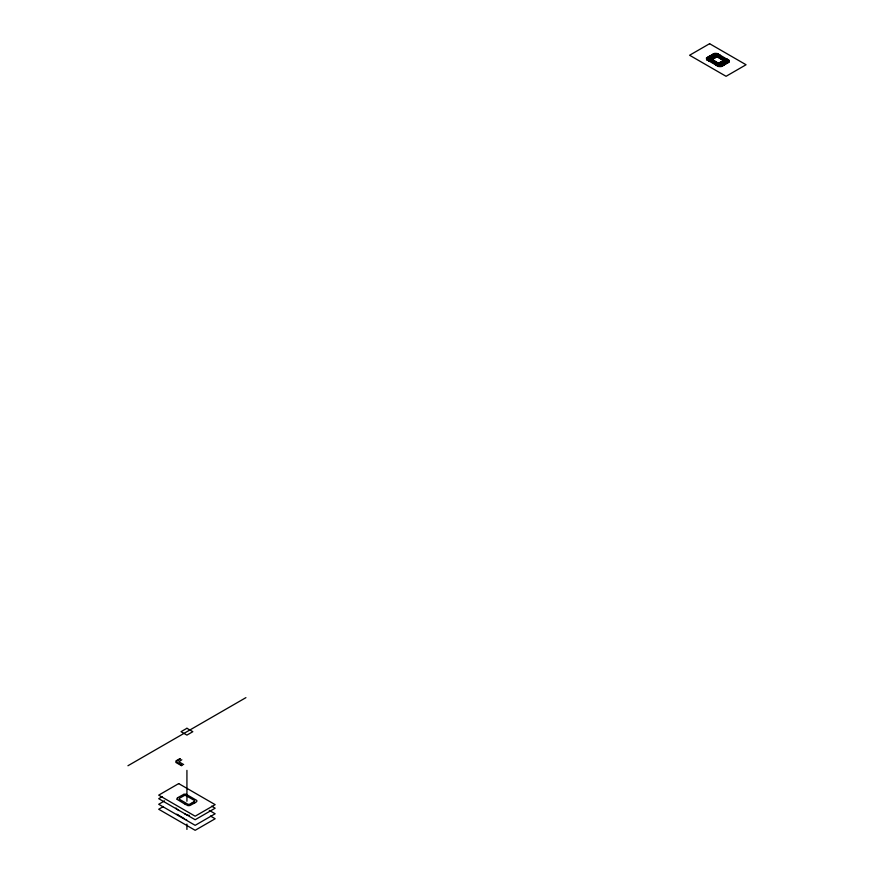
<?xml version="1.0" encoding="UTF-8"?>
<svg xmlns="http://www.w3.org/2000/svg" width="874" height="874" viewBox="0 0 874 874"><rect width="100%" height="100%" fill="white"/><g stroke="black" fill="none" stroke-linecap="round" stroke-linejoin="round"><path stroke-width="1.31" d="M706.738 59.705L706.826 58.219L710.464 56.111M728.916 60.295L728.829 61.781L721.869 65.747L719.193 66.162L707.142 59.214L707.219 58.252L714.812 53.882L716.462 53.827L728.512 60.787L728.435 61.748L720.853 66.118A3.19 1.835 0 0 1 718.286 66.118L715.773 64.927M707.656 59.508L707.831 58.252L714.79 54.232L716.986 54.133M727.998 60.492L727.824 61.748L720.864 65.769L718.668 65.867M728.359 61.803L727.244 62.699A30.579 17.655 0 0 1 726.676 63.026L726.152 63.332M177.455 797.951L178.001 797.547A18.114 10.455 0 0 1 178.482 797.252L183.748 794.357M709.175 57.127L707.405 58.514A1.803 1.038 0 0 0 707.394 58.962L710.486 61.136M722.918 61.027L723.705 60.874A8.095 4.676 0 0 1 723.246 61.158L719.597 62.939A8.991 5.189 0 0 1 718.974 63.278L717.74 63.015M708.89 56.559L707.142 57.728A3.594 2.076 0 0 0 707.164 59.738L708.781 60.885M710.016 56.373L710.791 55.925M712.867 58.569L713.763 58.055M712.856 58.908L711.982 59.53L713.392 60.426M721.99 61.89L722.787 61.431M724.24 59.847L725.212 60.415A27.356 15.798 0 0 1 725.715 60.721L725.507 61.453A11.023 6.358 0 0 1 725.081 61.715L722.514 63.201M723.716 62.513L720.001 64.643L717.237 63.409M725.562 63.682L728.25 61.486A1.803 1.038 0 0 0 728.261 61.038L725.169 58.853M725.649 63.627L720.919 66.348L718.33 66.402M179.891 758.621L175.925 760.915L175.838 762.412L181.628 765.755M181.814 759.746L178.842 761.778L183.66 764.575M193.602 801.95L194.181 801.611A11.023 6.358 0 0 0 194.607 801.349L194.552 800.573L186.381 795.832A21.446 12.378 0 0 0 185.889 795.559L184.501 795.416L179.683 798.17A11.023 6.369 0 0 0 179.257 798.432L179.301 799.218L186.337 803.304M193.449 802.037L192.258 802.725M194.869 802.835L195.372 802.54A18.103 10.444 0 0 0 195.863 802.245L196.41 801.84A2.753 1.595 0 0 0 196.683 800.365L186.107 794.28A2.72 1.573 0 0 0 183.748 794.368M709.076 56.46L712.878 54.264M709.622 56.133L706.432 57.979L706.618 59.64L718.45 66.468L721.334 66.577L729.222 62.021L729.036 60.361L717.204 53.532L714.32 53.423L712.321 55.313M711.687 54.942L712.234 54.625A25.51 14.727 0 0 1 712.823 54.297L713.894 53.827A3.594 2.076 0 0 1 717.368 53.849L720.154 55.237M710.376 55.707L710.988 55.805M710.573 56.045L711.545 55.488M709.535 56.919L708.978 56.974A30.612 17.677 0 0 0 708.421 57.302L707.295 58.197A3.19 1.835 0 0 0 707.23 59.727L709.033 61.027M710.201 56.876L709.382 57.356A18.114 10.455 0 0 0 708.901 57.651L708.355 58.055A2.753 1.595 0 0 0 708.071 59.53L710.223 60.983M711.665 57.313L712.43 56.876M721.782 63.955L726.316 61.049L716.014 55.106L709.371 58.634L719.641 64.894L722.481 63.562M713.031 56.854L715.642 55.433L716.789 55.663A21.446 12.378 0 0 1 717.281 55.936L717.336 55.86M710.813 57.804L709.448 58.711L709.939 59.279A27.345 15.787 0 0 0 710.442 59.585L716.298 62.873M712.419 56.886L713.173 56.439M712.605 57.105L710.573 58.274A11.023 6.369 0 0 0 710.147 58.536L710.988 59.803M714.364 57.706L717.303 56.712A14.203 8.205 0 0 1 717.663 56.919L723.279 60.568A7.932 4.578 0 0 1 722.776 60.885L721.421 61.672M714.746 58.023L715.817 57.411M714.582 58.121L712.878 59.104A7.932 4.578 0 0 0 712.419 59.399L716.789 62.393M721.159 61.825L718.308 63.201L720.897 62.524M721.618 64.053L721.006 64.403A12.629 7.287 0 0 1 720.537 64.665L718.81 64.315A21.446 12.378 0 0 1 718.373 64.064L717.958 63.824M723.159 62.83L722.186 63.398M722.798 63.376L725.879 61.256L723.989 59.803M724.852 62.185L726.152 61.027L719.357 57.127M725.606 63.037L726.272 62.644A18.103 10.444 0 0 0 726.764 62.349L727.299 61.945A2.753 1.595 0 0 0 727.583 60.47L725.442 59.006M726.294 62.972L724.513 64.731M723.967 65.058L723.421 65.364A25.51 14.727 0 0 1 722.831 65.692L721.76 66.173A3.594 2.076 0 0 1 718.286 66.151M726.589 63.54L728.512 62.273A3.594 2.076 0 0 0 728.49 60.262L726.36 58.809M127.943 765.744L245.922 697.638M180.426 758.938L176.93 760.959L176.756 762.215L182.262 765.395M162.225 796.64L158.697 798.683L195.164 819.736L215.157 808.188L211.628 806.156M164.574 800.879L158.697 804.277L195.164 825.329L215.157 813.781L209.279 810.384M163.405 806.527L158.697 809.248L195.164 830.3L215.157 818.752L210.459 816.032M191.832 802.977L189.188 804.441L187.965 804.233A21.446 12.378 0 0 1 187.473 803.96L187.058 803.719M194.705 802.922L190.117 805.424A2.72 1.573 0 0 1 187.746 805.522M712.059 55.193L714.714 53.915A3.19 1.835 0 0 1 717.368 53.882L719.619 54.92M712.671 55.106L713.042 54.898A27.935 16.125 0 0 1 713.599 54.581L715.26 53.98A1.803 1.038 0 0 1 716.035 53.98L719.28 55.455M711.217 55.674L714.735 53.653L717.325 53.598M712.736 55.412L714.637 54.461A2.72 1.573 0 0 1 717.008 54.374L719.805 55.761M714.2 55.849L714.648 55.597A12.629 7.287 0 0 1 715.118 55.335L717.696 56.176M722.394 63.278L720.012 64.567L718.865 64.337M722.984 64.894L721.017 65.539A2.72 1.573 0 0 1 718.646 65.626L716.112 64.392M716.057 57.269L717.696 56.941A10.849 6.26 0 0 1 718.013 57.116L716.188 56.439A9.221 5.32 0 0 0 715.675 56.712L711.775 59.552A14.465 8.347 0 0 0 712.234 59.836L712.889 60.219M722.798 64.993L722.612 65.102A27.935 16.125 0 0 1 722.055 65.419L720.394 66.02A1.803 1.038 0 0 1 719.619 66.02L718.603 65.736M718.646 65.616L716.374 64.545M187.757 805.511L185.212 804.288M717.379 62.731L718.537 63.376M718.275 66.162L716.309 65.222M718.384 63.387L719.531 63.529A9.221 5.32 0 0 0 719.979 63.289L723.956 60.492A14.465 8.358 0 0 0 723.421 60.164L722.874 59.924M186.654 819.856L185.659 819.364M716.276 62.098L717.641 62.884A10.849 6.26 0 0 0 717.958 63.059L718.253 63.179A14.203 8.205 0 0 1 717.991 63.081L717.849 63.004M717.794 56.908L716.746 56.69A8.991 5.189 0 0 0 716.177 56.996L712.408 58.831A8.095 4.676 0 0 0 712.004 59.082L712.201 59.803A11.045 6.38 0 0 0 712.605 60.044L712.736 60.131M716.855 55.685L715.653 55.346L709.775 58.744L712.856 60.885M717.915 56.985L719.378 57.903M716.232 65.189L715.5 64.763M717.237 62.655L717.958 63.146M717.707 56.854L720.58 58.591M184.6 813.803L187.397 815.136A3.19 1.835 0 0 0 189.265 815.256M715.959 61.923L717.598 62.939M715.325 63.933L716.298 64.501M184.949 804.135L177.193 799.415M180.492 816.392L178.143 815.038M181.191 816.797L182.316 817.452M182.546 817.583L184.338 818.61M721.094 58.121L722.809 59.115M720.711 58.667L723.574 60.284A11.045 6.38 0 0 0 723.049 59.945M712.55 60.022L715.096 61.42M713.424 61.213L714.353 61.748M178.941 810.526L176.351 808.756A3.19 1.835 0 0 1 176.078 807.991M726.622 58.962L728.512 60.251M177.881 814.885L176.788 814.164M186.927 770.365L186.927 801.24M186.927 824.051L186.927 829.426M177.171 799.426A2.753 1.595 0 0 1 177.466 797.951M728.424 60.262A3.19 1.835 0 0 1 728.359 61.803M709.601 43.7L689.597 55.248L726.065 76.3L746.057 64.752L709.601 43.7M186.927 728.282L181.027 731.691L186.927 735.1L192.826 731.691L186.927 728.282M178.7 783.596L158.697 795.143L195.164 816.196L215.157 804.648L178.7 783.596"/></g></svg>
